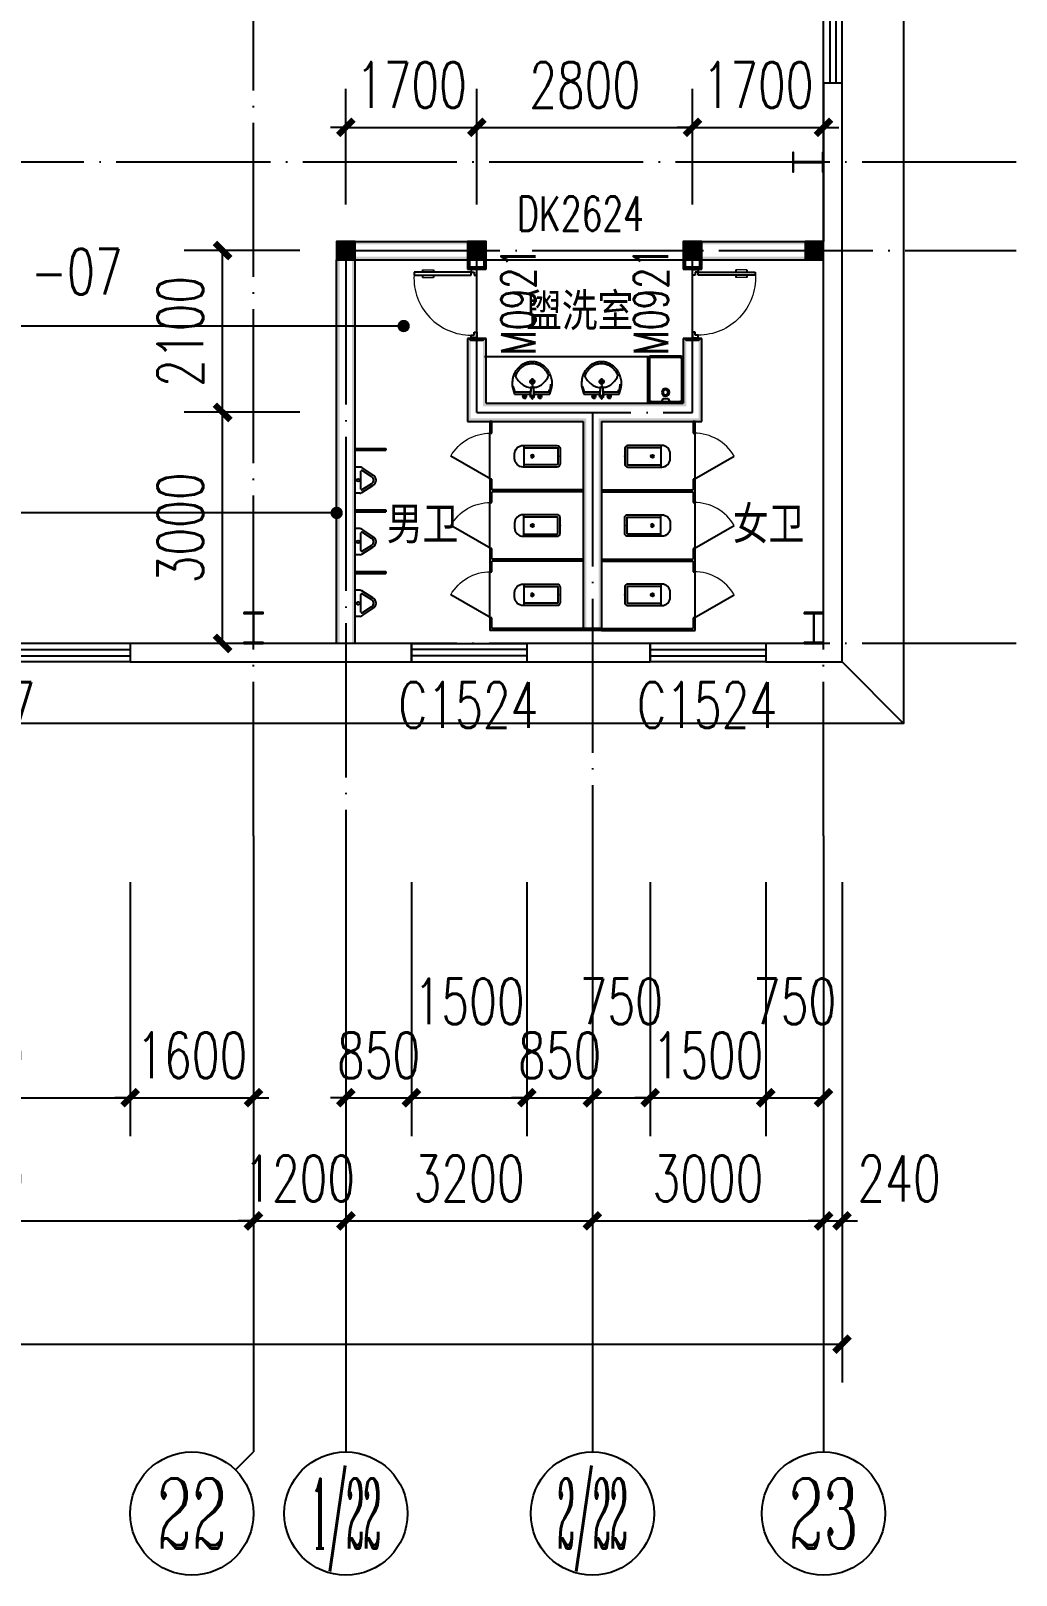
# Model space of a CAD drawing. Extents: x 13898408 to 14113608, y -853943 to -68012.
# Drawn here: x 14069119 to 14081908, y -301743 to -281690 of the extents above; entities that cross this region are included whole.
import ezdxf
from ezdxf.enums import TextEntityAlignment as Align

# ---------------------------------------------------------------- set-up
doc = ezdxf.new("R2010")
doc.units = 0
doc.header["$LTSCALE"] = 1000
doc.header["$MEASUREMENT"] = 0
doc.linetypes.add('DOTE', pattern=[2.42, 2, -0.2, 0.02, -0.2])
for name, color, linetype in [('AXIS', 3, 'Continuous'), ('AXIS_TEXT', 7, 'Continuous'), ('COLUMN', 2, 'Continuous'), ('DIM_LEAD', 3, 'Continuous'), ('DOTE', 1, 'DOTE'), ('LVTRY', 6, 'Continuous'), ('PUB_DIM', 3, 'Continuous'), ('PUB_HATCH', 8, 'Continuous'), ('PUB_TEXT', 7, 'Continuous'), ('PUB_WALL', 9, 'Continuous'), ('WALL', 9, 'Continuous'), ('WALL-PARAPET', 6, 'Continuous'), ('WINDOW', 4, 'Continuous'), ('WINDOW_TEXT', 7, 'Continuous')]:
    doc.layers.add(name, color=color, linetype=linetype)
doc.styles.add('_TCH_AXIS', font='COMPLEX', dxfattribs={"bigfont": 'GBCBIG'})
doc.styles.add('_TCH_DIM', font='SIMPLEX', dxfattribs={"bigfont": 'GBCBIG'})
doc.styles.add('_TCH_DIM_T3', font='SIMPLEX', dxfattribs={"width": 0.705882, "bigfont": 'GBCBIG'})
doc.styles.add('_TCH_WINDOW', font='SIMPLEX', dxfattribs={"height": 3.5, "bigfont": 'GBCBIG'})
doc.styles.add('COMPLEX', font='COMPLEX')
doc.styles.add('YAYA', font='', dxfattribs={"width": 0.8, "height": 1})
doc.styles.get('YAYA').set_extended_font_data('SimSun')
doc.dimstyles.new('_TCH_ARCH&&200', dxfattribs={"dimtxt": 595, "dimasz": 200, "dimexe": 500, "dimexo": 600, "dimgap": 252.5, "dimtad": 1, "dimdec": 0, "dimzin": 0, "dimdsep": 46, "dimtxsty": '_TCH_DIM_T3', "dimblk": 'ARCHTICK', "dimcen": 0.09, "dimclrt": 7, "dimazin": 2, "dimtfac": 1, "dimtdec": 0, "dimtix": 1, "dimtmove": 2, "dimatfit": 3, "dimfxl": 0, "dimtolj": 1, "dimtzin": 0, "dimarcsym": 0})

# ---------------------------------------------------------------- blocks, each defined once
blk = doc.blocks.new('A$C797E1D2B')
at = {"layer": 'COLUMN'}
h = blk.add_hatch(color=256, dxfattribs=at)
h.paths.add_polyline_path([(125, 400), (250, 400), (250, 388), (130, 388), (130, 200), (125, 200)])
h.paths.add_polyline_path([(0, 400), (125, 400), (125, 200), (120, 200), (120, 388), (0, 388)])
h.paths.add_polyline_path([(0, 12), (120, 12), (120, 200), (125, 200), (125, 0), (0, 0)])
h.paths.add_polyline_path([(125, 200), (130, 200), (130, 12), (250, 12), (250, 0), (125, 0)])
blk.add_lwpolyline([(250, 0), (250, 12), (130, 12), (130, 388), (250, 388), (250, 400), (0, 400), (0, 388), (120, 388), (120, 12), (0, 12), (0, 0)], close=True, dxfattribs=at)
blk = doc.blocks.new('_AXISO')
blk.add_circle((0, 0), 0.5)
at = {"layer": 'AXIS_TEXT', "style": 'COMPLEX', "width": 1.041667}
blk.add_attdef('A', text='', height=0.56, dxfattribs=at).set_placement((-0.25, -0.28), (0.25, -0.28), align=Align.FIT)
blk = doc.blocks.new('_ArchTick')
at = {"color": 0, "linetype": 'ByBlock', "const_width": 0.4}
blk.add_lwpolyline([(-0.5, -0.5), (0.5, 0.5)], dxfattribs=at)
blk = doc.blocks.new('*D58')
at = {"layer": 'AXIS', "color": 0, "lineweight": -2}
for p, q in [((13916368, -292743), (13916368, -299243)), ((14079648, -292743), (14079648, -299243)), ((13916368, -298743), (14079648, -298743))]:
    blk.add_line(p, q, dxfattribs=at)
at = {"layer": 'Defpoints', "color": 0}
for p in [(13916368, -292143), (14079648, -292143), (14079648, -298743)]:
    blk.add_point(p, dxfattribs=at)
at = {"layer": 'AXIS', "color": 0, "lineweight": -2, "xscale": 200, "yscale": 200, "zscale": 200, "rotation": 180}
blk.add_blockref('_ArchTick', (13916368, -298743), dxfattribs=at)
at = {"layer": 'AXIS', "color": 0, "lineweight": -2, "xscale": 200, "yscale": 200, "zscale": 200}
blk.add_blockref('_ArchTick', (14079648, -298743), dxfattribs=at)
at = {"layer": 'AXIS', "color": 7, "insert": (13998008, -298193), "char_height": 595, "attachment_point": 5, "style": '_TCH_DIM_T3'}
blk.add_mtext('\\A1;163280', dxfattribs=at)
blk = doc.blocks.new('*D82')
at = {"layer": 'AXIS', "color": 0, "lineweight": -2}
for p, q in [((14064608, -292743), (14064608, -297643)), ((14072008, -292743), (14072008, -297643)), ((14064608, -297143), (14072008, -297143))]:
    blk.add_line(p, q, dxfattribs=at)
at = {"layer": 'Defpoints', "color": 0}
for p in [(14064608, -292143), (14072008, -292143), (14072008, -297143)]:
    blk.add_point(p, dxfattribs=at)
at = {"layer": 'AXIS', "color": 0, "lineweight": -2, "xscale": 200, "yscale": 200, "zscale": 200, "rotation": 180}
blk.add_blockref('_ArchTick', (14064608, -297143), dxfattribs=at)
at = {"layer": 'AXIS', "color": 0, "lineweight": -2, "xscale": 200, "yscale": 200, "zscale": 200}
blk.add_blockref('_ArchTick', (14072008, -297143), dxfattribs=at)
at = {"layer": 'AXIS', "color": 7, "insert": (14068308, -296593), "char_height": 595, "attachment_point": 5, "style": '_TCH_DIM_T3'}
blk.add_mtext('\\A1;7400', dxfattribs=at)
blk = doc.blocks.new('*D83')
at = {"layer": 'AXIS', "color": 0, "lineweight": -2}
for p, q in [((14072008, -292743), (14072008, -297643)), ((14073208, -292743), (14073208, -297643)), ((14072008, -297143), (14071808, -297143)), ((14072008, -297143), (14073208, -297143)), ((14073208, -297143), (14073408, -297143))]:
    blk.add_line(p, q, dxfattribs=at)
at = {"layer": 'Defpoints', "color": 0}
for p in [(14072008, -292143), (14073208, -292143), (14073208, -297143)]:
    blk.add_point(p, dxfattribs=at)
at = {"layer": 'AXIS', "color": 0, "lineweight": -2, "xscale": 200, "yscale": 200, "zscale": 200}
blk.add_blockref('_ArchTick', (14072008, -297143), dxfattribs=at)
at = {"layer": 'AXIS', "color": 0, "lineweight": -2, "xscale": 200, "yscale": 200, "zscale": 200, "rotation": 180}
blk.add_blockref('_ArchTick', (14073208, -297143), dxfattribs=at)
at = {"layer": 'AXIS', "color": 7, "insert": (14072608, -296593), "char_height": 595, "attachment_point": 5, "style": '_TCH_DIM_T3'}
blk.add_mtext('\\A1;1200', dxfattribs=at)
blk = doc.blocks.new('*D84')
at = {"layer": 'AXIS', "color": 0, "lineweight": -2}
for p, q in [((14073208, -292743), (14073208, -297643)), ((14076408, -292743), (14076408, -297643)), ((14073208, -297143), (14076408, -297143))]:
    blk.add_line(p, q, dxfattribs=at)
at = {"layer": 'Defpoints', "color": 0}
for p in [(14073208, -292143), (14076408, -292143), (14076408, -297143)]:
    blk.add_point(p, dxfattribs=at)
at = {"layer": 'AXIS', "color": 0, "lineweight": -2, "xscale": 200, "yscale": 200, "zscale": 200, "rotation": 180}
blk.add_blockref('_ArchTick', (14073208, -297143), dxfattribs=at)
at = {"layer": 'AXIS', "color": 0, "lineweight": -2, "xscale": 200, "yscale": 200, "zscale": 200}
blk.add_blockref('_ArchTick', (14076408, -297143), dxfattribs=at)
at = {"layer": 'AXIS', "color": 7, "insert": (14074808, -296593), "char_height": 595, "attachment_point": 5, "style": '_TCH_DIM_T3'}
blk.add_mtext('\\A1;3200', dxfattribs=at)
blk = doc.blocks.new('*D85')
at = {"layer": 'AXIS', "color": 0, "lineweight": -2}
for p, q in [((14076408, -292743), (14076408, -297643)), ((14079408, -292743), (14079408, -297643)), ((14076408, -297143), (14079408, -297143))]:
    blk.add_line(p, q, dxfattribs=at)
at = {"layer": 'Defpoints', "color": 0}
for p in [(14076408, -292143), (14079408, -292143), (14079408, -297143)]:
    blk.add_point(p, dxfattribs=at)
at = {"layer": 'AXIS', "color": 0, "lineweight": -2, "xscale": 200, "yscale": 200, "zscale": 200, "rotation": 180}
blk.add_blockref('_ArchTick', (14076408, -297143), dxfattribs=at)
at = {"layer": 'AXIS', "color": 0, "lineweight": -2, "xscale": 200, "yscale": 200, "zscale": 200}
blk.add_blockref('_ArchTick', (14079408, -297143), dxfattribs=at)
at = {"layer": 'AXIS', "color": 7, "insert": (14077908, -296593), "char_height": 595, "attachment_point": 5, "style": '_TCH_DIM_T3'}
blk.add_mtext('\\A1;3000', dxfattribs=at)
blk = doc.blocks.new('*D86')
at = {"layer": 'AXIS', "color": 0, "lineweight": -2}
for p, q in [((14079408, -292743), (14079408, -297643)), ((14079648, -292743), (14079648, -297643)), ((14079408, -297143), (14079208, -297143)), ((14079408, -297143), (14079648, -297143)), ((14079648, -297143), (14079848, -297143))]:
    blk.add_line(p, q, dxfattribs=at)
at = {"layer": 'Defpoints', "color": 0}
for p in [(14079408, -292143), (14079648, -292143), (14079648, -297143)]:
    blk.add_point(p, dxfattribs=at)
at = {"layer": 'AXIS', "color": 0, "lineweight": -2, "xscale": 200, "yscale": 200, "zscale": 200}
blk.add_blockref('_ArchTick', (14079408, -297143), dxfattribs=at)
at = {"layer": 'AXIS', "color": 0, "lineweight": -2, "xscale": 200, "yscale": 200, "zscale": 200, "rotation": 180}
blk.add_blockref('_ArchTick', (14079648, -297143), dxfattribs=at)
at = {"layer": 'AXIS', "color": 7, "insert": (14080388, -296593), "char_height": 595, "attachment_point": 5, "style": '_TCH_DIM_T3'}
blk.add_mtext('\\A1;240', dxfattribs=at)
blk = doc.blocks.new('$TCHSYS$WIN2D')
for p, q in [((-0.5, 0.5), (0.5, 0.5)), ((-0.5, 0.5), (-0.5, -0.5)), ((0.5, 0.5), (0.5, -0.5)), ((0.5, 0.1667), (-0.5, 0.1667)), ((0.5, -0.1667), (-0.5, -0.1667)), ((-0.5, -0.5), (0.5, -0.5))]:
    blk.add_line(p, q)
blk = doc.blocks.new('$lvtry$00000037')
for p, q in [((-305, -430, 0), (-305, -30, 0)), ((-285, -420, 0), (-285, -40, 0)), ((-275, 0, 0), (275, 0, 0)), ((-265, -20, 0), (265, -20, 0)), ((285, -180, 0), (245, -198, 0)), ((245, -198, 0), (245, -263, 0)), ((285, -40, 0), (285, -420, 0)), ((305, -30, 0), (305, -430, 0)), ((245, -263, 0), (285, -280, 0)), ((275, -460, 0), (-275, -460, 0)), ((265, -440, 0), (-265, -440, 0))]:
    blk.add_line(p, q)
for radius in [50, 32.5]:
    blk.add_circle((165, -230, 0), radius)
for centre, radius, start, end in [((-275, -30, 0), 30, 90, 180), ((-265, -40, 0), 20, 90, 180), ((265, -40, 0), 20, 0, 90), ((275, -30, 0), 30, 0, 90), ((-275, -430, 0), 30, 180, 270), ((-265, -420, 0), 20, 180, 270), ((265, -420, 0), 20, 270, 0), ((275, -430, 0), 30, 270, 0)]:
    blk.add_arc(centre, radius, start, end)
blk = doc.blocks.new('$lvtry$00000007')
for p, q in [((-170, 0, 0), (170, 0, 0)), ((-170, -61, 0), (-170, 0, 0)), ((-162, -88, 0), (-69, -231, 0)), ((-124, -91, 0), (-43, -216, 0)), ((-116, -76, 0), (116, -76, 0)), ((43, -216, 0), (124, -91, 0)), ((69, -231, 0), (162, -88, 0)), ((170, -61, 0), (170, 0, 0))]:
    blk.add_line(p, q)
blk.add_circle((0, -38, 0), 17.7)
for centre, radius, start, end in [((-120, -61, 0), 50, 180, 213.0863), ((-116, -86, 0), 10, 90, 213.0863), ((116, -86, 0), 10, 326.9137, 90), ((120, -61, 0), 50, 326.9137, 0), ((0, -191, 0), 80, 210, 330), ((0, -191, 0), 50, 210, 330)]:
    blk.add_arc(centre, radius, start, end)
blk = doc.blocks.new('$TCHSYS$APDOOR2D')
blk.add_line((0.5, 0), (0, 0.866))
at = {"lineweight": 13}
blk.add_arc((0.5, 0), 1, 120, 180, dxfattribs=at)
blk = doc.blocks.new('_FZH')
blk.add_lwpolyline([(-0.5, -0.5), (0.5, -0.5), (0.5, 0.5), (-0.5, 0.5)], close=True)
at = {"layer": 'PUB_HATCH'}
blk.add_solid([(-0.5, -0.5), (0.5, -0.5), (-0.5, 0.5), (0.5, 0.5)], dxfattribs=at)
blk = doc.blocks.new('$lvtry$00000192')
for p, q in [((-249, -114, 0), (-277, -200, 0)), ((-257, -192, 0), (-247, -166, 0)), ((-30, -114, 0), (-249, -114, 0)), ((-237, -138, 0), (-247, -166, 0)), ((-235, -138, 0), (-27, -138, 0)), ((-144, -84, 0), (-75, -83, 0)), ((-109, -118, 0), (-110, -49, 0)), ((-24, -72, 0), (-30, -109, 0)), ((-30, -109, 0), (-17, -212, 0)), ((-24, -72, 0), (0, -73, 0)), ((-24, -72, 0), (-17, -212, 0)), ((-23, -91, 0), (0, -91, 0)), ((24, -73, 0), (0, -73, 0)), ((23, -92, 0), (0, -91, 0)), ((24, -73, 0), (14, -212, 0)), ((30, -110, 0), (14, -212, 0)), ((24, -73, 0), (30, -110, 0)), ((26, -138, 0), (243, -138, 0)), ((256, -114, 0), (29, -114, 0)), ((75, -83, 0), (144, -82, 0)), ((110, -117, 0), (109, -48, 0)), ((243, -138, 0), (263, -192, 0)), ((243, -138, 0), (272, -216, 0)), ((283, -200, 0), (256, -114, 0)), ((-43, -272, 0), (43, -271, 0)), ((-18, -202, 0), (-1, -202, 0)), ((-17, -212, 0), (-1, -212, 0)), ((15, -203, 0), (-1, -202, 0)), ((14, -212, 0), (-1, -212, 0)), ((1, -314, 0), (0, -229, 0))]:
    blk.add_line(p, q)
at = {"elevation": 0}
blk.add_lwpolyline([(-257, -192), (-264, -237), (-264, -241)], dxfattribs=at)
for points in [[(-277, -200, 0.044851), (-282, -257, 0.06689), (-277, -296, 0.023023), (-257, -356, 0.044853), (-243, -386, 0.043799), (-215, -425, 0.044001), (-180, -459, 0.042834), (-139, -487, 0.043018), (-95, -507, 0.042273), (-47, -520, 0.042347), (2, -524, 0.04234), (52, -520, 0.042268), (100, -508, 0.043003), (144, -488, 0.042821), (185, -460, 0.043985), (220, -426, 0.043782), (249, -387, 0.044843), (273, -338, 0.059205), (283, -297, 0.030672), (287, -241, 0.04375), (283, -201, 0.001982), (283, -201, 0.000717), (283, -200)], [(-21, -200, 0.021783), (-40, -200, 0.043137), (-49, -201, 0.041783), (-92, -214, 0.044848), (-129, -233, 0.04131), (-155, -252, 0.026055), (-194, -290, 0.052783), (-228, -336, 0.159914), (-231, -349, 0.063485), (-229, -357, 0.0374), (-221, -373, 0.051256), (-198, -406, 0.043963), (-164, -440, 0.042872), (-127, -465, 0.042994), (-86, -483, 0.042296), (-43, -495, 0.042347), (2, -499, 0.042341), (47, -495, 0.042292), (91, -484, 0.04298), (132, -466, 0.042859), (169, -440, 0.043948), (202, -409, 0.046877), (227, -374, 0.041749), (235, -357, 0.059652), (238, -346, 0.177603), (234, -327, 0.063235), (189, -275, 0.024325), (146, -239, 0.043369), (120, -223, 0.042415), (76, -205, 0.050318), (38, -197, 0.034463), (33, -197, 0.015757), (19, -198, 0.015757)]]:
    blk.add_lwpolyline(points, format="xyb")
for centre, radius in [((-109, -83, 0), 23.8), ((-109, -83, 0), 14.2), ((110, -83, 0), 23.8), ((110, -83, 0), 14.2), ((0, -271, 0), 28.5), ((0, -271, 0), 19)]:
    blk.add_circle(centre, radius)
for centre, start, end in [((-1, -61, 0), 79.8328, 278.7823), ((1, -61, 0), 259.8328, 98.7823)]:
    blk.add_arc(centre, 6.83, start, end)
blk.add_point((0, -91, 0))
blk = doc.blocks.new('$lvtry$00000200')
at = {"color": 0}
for p, q in [((-110, -40, 0), (-110, -470, 0)), ((100, -30, 0), (-100, -30, 0)), ((110, -470, 0), (110, -40, 0))]:
    blk.add_line(p, q, dxfattribs=at)
at = {"color": 0, "elevation": 0}
blk.add_lwpolyline([(100, 0), (-100, 0, 0.414214), (-140, -40), (-140, -480, 0.414214), (-30, -590), (30, -590, 0.414214), (140, -480), (140, -40, 0.414214)], format="xyb", close=True, dxfattribs=at)
blk.add_lwpolyline([(140, -470), (-140, -470)], dxfattribs=at)
at = {"color": 0}
blk.add_circle((0, -359, 0), 20, dxfattribs=at)
for centre, start, end in [((-100, -40, 0), 90, 180), ((100, -40, 0), 0, 90)]:
    blk.add_arc(centre, 10, start, end, dxfattribs=at)
for p in [(0, 0), (0, -359, 0)]:
    blk.add_point(p, dxfattribs=at)
blk = doc.blocks.new('$DorLib2D$00000009')
for p, q in [((0.413, 0.905), (0.413, 0.081)), ((0.454, 0.905), (0.413, 0.905)), ((0.454, 0.081), (0.454, 0.905)), ((0.413, 0.782), (0.378, 0.782)), ((0.489, 0.782), (0.454, 0.782)), ((0.413, 0.624), (0.378, 0.624)), ((0.489, 0.624), (0.454, 0.624)), ((-0.494, 0.081), (-0.453, 0.081)), ((-0.494, -0.002), (-0.494, 0.081)), ((-0.453, 0.081), (-0.453, 0.039)), ((-0.453, 0.039), (-0.412, 0.039)), ((-0.412, 0.039), (-0.412, -0.002)), ((0.413, 0.081), (0.454, 0.081)), ((0.454, 0.039), (0.413, 0.039)), ((0.413, 0.039), (0.413, -0.002)), ((0.495, 0.081), (0.454, 0.081)), ((0.454, 0.081), (0.454, 0.039)), ((0.495, -0.002), (0.495, 0.081)), ((-0.494, -0.002), (-0.494, -0.002)), ((-0.412, -0.002), (-0.494, -0.002)), ((0.413, -0.002), (0.495, -0.002)), ((0.495, -0.002), (0.495, -0.002))]:
    blk.add_line(p, q)
at = {"lineweight": 13}
for p, q in [((0.378, 0.782), (0.378, 0.624)), ((0.489, 0.782), (0.489, 0.624))]:
    blk.add_line(p, q, dxfattribs=at)
blk.add_arc((0.372, 0.082), 0.825, 87.134, 180.0717, dxfattribs=at)
blk = doc.blocks.new('*D412')
at = {"layer": 'Defpoints', "color": 0}
for p in [(14066208, -292143), (14070408, -292143), (14070408, -295543)]:
    blk.add_point(p, dxfattribs=at)
at = {"layer": 'PUB_DIM', "color": 0, "lineweight": -2}
for p, q in [((14066208, -292743), (14066208, -296043)), ((14070408, -292743), (14070408, -296043)), ((14066208, -295543), (14070408, -295543))]:
    blk.add_line(p, q, dxfattribs=at)
at = {"layer": 'PUB_DIM', "color": 0, "lineweight": -2, "xscale": 200, "yscale": 200, "zscale": 200, "rotation": 180}
blk.add_blockref('_ArchTick', (14066208, -295543), dxfattribs=at)
at = {"layer": 'PUB_DIM', "color": 0, "lineweight": -2, "xscale": 200, "yscale": 200, "zscale": 200}
blk.add_blockref('_ArchTick', (14070408, -295543), dxfattribs=at)
at = {"layer": 'PUB_DIM', "color": 7, "insert": (14068308, -294993), "char_height": 595, "attachment_point": 5, "style": '_TCH_DIM_T3'}
blk.add_mtext('\\A1;4200', dxfattribs=at)
blk = doc.blocks.new('*D413')
at = {"layer": 'Defpoints', "color": 0}
for p in [(14070408, -292143), (14072008, -292143), (14072008, -295543)]:
    blk.add_point(p, dxfattribs=at)
at = {"layer": 'PUB_DIM', "color": 0, "lineweight": -2}
for p, q in [((14070408, -292743), (14070408, -296043)), ((14072008, -292743), (14072008, -296043)), ((14070408, -295543), (14070208, -295543)), ((14070408, -295543), (14072008, -295543)), ((14072008, -295543), (14072208, -295543))]:
    blk.add_line(p, q, dxfattribs=at)
at = {"layer": 'PUB_DIM', "color": 0, "lineweight": -2, "xscale": 200, "yscale": 200, "zscale": 200}
blk.add_blockref('_ArchTick', (14070408, -295543), dxfattribs=at)
at = {"layer": 'PUB_DIM', "color": 0, "lineweight": -2, "xscale": 200, "yscale": 200, "zscale": 200, "rotation": 180}
blk.add_blockref('_ArchTick', (14072008, -295543), dxfattribs=at)
at = {"layer": 'PUB_DIM', "color": 7, "insert": (14071208, -294993), "char_height": 595, "attachment_point": 5, "style": '_TCH_DIM_T3'}
blk.add_mtext('\\A1;1600', dxfattribs=at)
blk = doc.blocks.new('*D414')
at = {"layer": 'Defpoints', "color": 0}
for p in [(14073208, -292143), (14074058, -292143), (14074058, -295543)]:
    blk.add_point(p, dxfattribs=at)
at = {"layer": 'PUB_DIM', "color": 0, "lineweight": -2}
for p, q in [((14073208, -292743), (14073208, -296043)), ((14074058, -292743), (14074058, -296043)), ((14073208, -295543), (14073008, -295543)), ((14073208, -295543), (14074058, -295543)), ((14074058, -295543), (14074258, -295543))]:
    blk.add_line(p, q, dxfattribs=at)
at = {"layer": 'PUB_DIM', "color": 0, "lineweight": -2, "xscale": 200, "yscale": 200, "zscale": 200}
blk.add_blockref('_ArchTick', (14073208, -295543), dxfattribs=at)
at = {"layer": 'PUB_DIM', "color": 0, "lineweight": -2, "xscale": 200, "yscale": 200, "zscale": 200, "rotation": 180}
blk.add_blockref('_ArchTick', (14074058, -295543), dxfattribs=at)
at = {"layer": 'PUB_DIM', "color": 7, "insert": (14073633, -294993), "char_height": 595, "attachment_point": 5, "style": '_TCH_DIM_T3'}
blk.add_mtext('\\A1;850', dxfattribs=at)
blk = doc.blocks.new('*D415')
at = {"layer": 'Defpoints', "color": 0}
for p in [(14074058, -292143), (14075558, -292143), (14075558, -295543)]:
    blk.add_point(p, dxfattribs=at)
at = {"layer": 'PUB_DIM', "color": 0, "lineweight": -2}
for p, q in [((14074058, -292743), (14074058, -296043)), ((14075558, -292743), (14075558, -296043)), ((14074058, -295543), (14075558, -295543))]:
    blk.add_line(p, q, dxfattribs=at)
at = {"layer": 'PUB_DIM', "color": 0, "lineweight": -2, "xscale": 200, "yscale": 200, "zscale": 200, "rotation": 180}
blk.add_blockref('_ArchTick', (14074058, -295543), dxfattribs=at)
at = {"layer": 'PUB_DIM', "color": 0, "lineweight": -2, "xscale": 200, "yscale": 200, "zscale": 200}
blk.add_blockref('_ArchTick', (14075558, -295543), dxfattribs=at)
at = {"layer": 'PUB_DIM', "color": 7, "insert": (14074808, -294293), "char_height": 595, "attachment_point": 5, "style": '_TCH_DIM_T3'}
blk.add_mtext('\\A1;1500', dxfattribs=at)
blk = doc.blocks.new('*D416')
at = {"layer": 'Defpoints', "color": 0}
for p in [(14075558, -292143), (14076408, -292143), (14076408, -295543)]:
    blk.add_point(p, dxfattribs=at)
at = {"layer": 'PUB_DIM', "color": 0, "lineweight": -2}
for p, q in [((14075558, -292743), (14075558, -296043)), ((14076408, -292743), (14076408, -296043)), ((14075558, -295543), (14075358, -295543)), ((14075558, -295543), (14076408, -295543)), ((14076408, -295543), (14076608, -295543))]:
    blk.add_line(p, q, dxfattribs=at)
at = {"layer": 'PUB_DIM', "color": 0, "lineweight": -2, "xscale": 200, "yscale": 200, "zscale": 200}
blk.add_blockref('_ArchTick', (14075558, -295543), dxfattribs=at)
at = {"layer": 'PUB_DIM', "color": 0, "lineweight": -2, "xscale": 200, "yscale": 200, "zscale": 200, "rotation": 180}
blk.add_blockref('_ArchTick', (14076408, -295543), dxfattribs=at)
at = {"layer": 'PUB_DIM', "color": 7, "insert": (14075983, -294993), "char_height": 595, "attachment_point": 5, "style": '_TCH_DIM_T3'}
blk.add_mtext('\\A1;850', dxfattribs=at)
blk = doc.blocks.new('*D417')
at = {"layer": 'Defpoints', "color": 0}
for p in [(14076408, -292143), (14077158, -292143), (14077158, -295543)]:
    blk.add_point(p, dxfattribs=at)
at = {"layer": 'PUB_DIM', "color": 0, "lineweight": -2}
for p, q in [((14076408, -292743), (14076408, -296043)), ((14077158, -292743), (14077158, -296043)), ((14076408, -295543), (14077158, -295543))]:
    blk.add_line(p, q, dxfattribs=at)
at = {"layer": 'PUB_DIM', "color": 0, "lineweight": -2, "xscale": 200, "yscale": 200, "zscale": 200, "rotation": 180}
blk.add_blockref('_ArchTick', (14076408, -295543), dxfattribs=at)
at = {"layer": 'PUB_DIM', "color": 0, "lineweight": -2, "xscale": 200, "yscale": 200, "zscale": 200}
blk.add_blockref('_ArchTick', (14077158, -295543), dxfattribs=at)
at = {"layer": 'PUB_DIM', "color": 7, "insert": (14076783, -294293), "char_height": 595, "attachment_point": 5, "style": '_TCH_DIM_T3'}
blk.add_mtext('\\A1;750', dxfattribs=at)
blk = doc.blocks.new('*D418')
at = {"layer": 'Defpoints', "color": 0}
for p in [(14077158, -292143), (14078658, -292143), (14078658, -295543)]:
    blk.add_point(p, dxfattribs=at)
at = {"layer": 'PUB_DIM', "color": 0, "lineweight": -2}
for p, q in [((14077158, -292743), (14077158, -296043)), ((14078658, -292743), (14078658, -296043)), ((14077158, -295543), (14076958, -295543)), ((14077158, -295543), (14078658, -295543)), ((14078658, -295543), (14078858, -295543))]:
    blk.add_line(p, q, dxfattribs=at)
at = {"layer": 'PUB_DIM', "color": 0, "lineweight": -2, "xscale": 200, "yscale": 200, "zscale": 200}
blk.add_blockref('_ArchTick', (14077158, -295543), dxfattribs=at)
at = {"layer": 'PUB_DIM', "color": 0, "lineweight": -2, "xscale": 200, "yscale": 200, "zscale": 200, "rotation": 180}
blk.add_blockref('_ArchTick', (14078658, -295543), dxfattribs=at)
at = {"layer": 'PUB_DIM', "color": 7, "insert": (14077908, -294993), "char_height": 595, "attachment_point": 5, "style": '_TCH_DIM_T3'}
blk.add_mtext('\\A1;1500', dxfattribs=at)
blk = doc.blocks.new('*D419')
at = {"layer": 'Defpoints', "color": 0}
for p in [(14078658, -292143), (14079408, -292143), (14079408, -295543)]:
    blk.add_point(p, dxfattribs=at)
at = {"layer": 'PUB_DIM', "color": 0, "lineweight": -2}
for p, q in [((14078658, -292743), (14078658, -296043)), ((14079408, -292743), (14079408, -296043)), ((14078658, -295543), (14079408, -295543))]:
    blk.add_line(p, q, dxfattribs=at)
at = {"layer": 'PUB_DIM', "color": 0, "lineweight": -2, "xscale": 200, "yscale": 200, "zscale": 200, "rotation": 180}
blk.add_blockref('_ArchTick', (14078658, -295543), dxfattribs=at)
at = {"layer": 'PUB_DIM', "color": 0, "lineweight": -2, "xscale": 200, "yscale": 200, "zscale": 200}
blk.add_blockref('_ArchTick', (14079408, -295543), dxfattribs=at)
at = {"layer": 'PUB_DIM', "color": 7, "insert": (14079033, -294293), "char_height": 595, "attachment_point": 5, "style": '_TCH_DIM_T3'}
blk.add_mtext('\\A1;750', dxfattribs=at)
blk = doc.blocks.new('*D956')
at = {"layer": 'Defpoints', "color": 0}
for p in [(14079408, -282943), (14077708, -284543), (14079408, -284543)]:
    blk.add_point(p, dxfattribs=at)
at = {"layer": 'PUB_DIM', "color": 0, "lineweight": -2}
for p, q in [((14077708, -283943), (14077708, -282443)), ((14079408, -283943), (14079408, -282443)), ((14077708, -282943), (14077508, -282943)), ((14077708, -282943), (14079408, -282943)), ((14079408, -282943), (14079608, -282943))]:
    blk.add_line(p, q, dxfattribs=at)
at = {"layer": 'PUB_DIM', "color": 0, "lineweight": -2, "xscale": 200, "yscale": 200, "zscale": 200}
blk.add_blockref('_ArchTick', (14077708, -282943), dxfattribs=at)
at = {"layer": 'PUB_DIM', "color": 0, "lineweight": -2, "xscale": 200, "yscale": 200, "zscale": 200, "rotation": 180}
blk.add_blockref('_ArchTick', (14079408, -282943), dxfattribs=at)
at = {"layer": 'PUB_DIM', "color": 7, "insert": (14078558, -282393), "char_height": 595, "attachment_point": 5, "style": '_TCH_DIM_T3'}
blk.add_mtext('\\A1;1700', dxfattribs=at)
blk = doc.blocks.new('*D957')
at = {"layer": 'Defpoints', "color": 0}
for p in [(14077708, -282943), (14074908, -284543), (14077708, -284543)]:
    blk.add_point(p, dxfattribs=at)
at = {"layer": 'PUB_DIM', "color": 0, "lineweight": -2}
for p, q in [((14074908, -283943), (14074908, -282443)), ((14077708, -283943), (14077708, -282443)), ((14074908, -282943), (14077708, -282943))]:
    blk.add_line(p, q, dxfattribs=at)
at = {"layer": 'PUB_DIM', "color": 0, "lineweight": -2, "xscale": 200, "yscale": 200, "zscale": 200, "rotation": 180}
blk.add_blockref('_ArchTick', (14074908, -282943), dxfattribs=at)
at = {"layer": 'PUB_DIM', "color": 0, "lineweight": -2, "xscale": 200, "yscale": 200, "zscale": 200}
blk.add_blockref('_ArchTick', (14077708, -282943), dxfattribs=at)
at = {"layer": 'PUB_DIM', "color": 7, "insert": (14076308, -282393), "char_height": 595, "attachment_point": 5, "style": '_TCH_DIM_T3'}
blk.add_mtext('\\A1;2800', dxfattribs=at)
blk = doc.blocks.new('*D958')
at = {"layer": 'Defpoints', "color": 0}
for p in [(14074908, -282943), (14073208, -284543), (14074908, -284543)]:
    blk.add_point(p, dxfattribs=at)
at = {"layer": 'PUB_DIM', "color": 0, "lineweight": -2}
for p, q in [((14073208, -283943), (14073208, -282443)), ((14074908, -283943), (14074908, -282443)), ((14073208, -282943), (14073008, -282943)), ((14073208, -282943), (14074908, -282943)), ((14074908, -282943), (14075108, -282943))]:
    blk.add_line(p, q, dxfattribs=at)
at = {"layer": 'PUB_DIM', "color": 0, "lineweight": -2, "xscale": 200, "yscale": 200, "zscale": 200}
blk.add_blockref('_ArchTick', (14073208, -282943), dxfattribs=at)
at = {"layer": 'PUB_DIM', "color": 0, "lineweight": -2, "xscale": 200, "yscale": 200, "zscale": 200, "rotation": 180}
blk.add_blockref('_ArchTick', (14074908, -282943), dxfattribs=at)
at = {"layer": 'PUB_DIM', "color": 7, "insert": (14074058, -282393), "char_height": 595, "attachment_point": 5, "style": '_TCH_DIM_T3'}
blk.add_mtext('\\A1;1700', dxfattribs=at)
blk = doc.blocks.new('*D959')
at = {"layer": 'Defpoints', "color": 0}
for p in [(14071608, -286643), (14073208, -286643), (14073208, -289643)]:
    blk.add_point(p, dxfattribs=at)
at = {"layer": 'PUB_DIM', "color": 0, "lineweight": -2}
for p, q in [((14072608, -286643), (14071108, -286643)), ((14071608, -289643), (14071608, -286643)), ((14072608, -289643), (14071108, -289643))]:
    blk.add_line(p, q, dxfattribs=at)
at = {"layer": 'PUB_DIM', "color": 0, "lineweight": -2, "xscale": 200, "yscale": 200, "zscale": 200}
for p, rotation in [((14071608, -286643), 90), ((14071608, -289643), 270)]:
    blk.add_blockref('_ArchTick', p, dxfattribs=dict(at, rotation=rotation))
at = {"layer": 'PUB_DIM', "color": 7, "insert": (14071058, -288143), "char_height": 595, "attachment_point": 5, "rotation": 90, "style": '_TCH_DIM_T3'}
blk.add_mtext('\\A1;3000', dxfattribs=at)
blk = doc.blocks.new('*D960')
at = {"layer": 'Defpoints', "color": 0}
for p in [(14071608, -284543), (14073208, -284543), (14073208, -286643)]:
    blk.add_point(p, dxfattribs=at)
at = {"layer": 'PUB_DIM', "color": 0, "lineweight": -2}
for p, q in [((14072608, -284543), (14071108, -284543)), ((14071608, -286643), (14071608, -284543)), ((14072608, -286643), (14071108, -286643))]:
    blk.add_line(p, q, dxfattribs=at)
at = {"layer": 'PUB_DIM', "color": 0, "lineweight": -2, "xscale": 200, "yscale": 200, "zscale": 200}
for p, rotation in [((14071608, -284543), 90), ((14071608, -286643), 270)]:
    blk.add_blockref('_ArchTick', p, dxfattribs=dict(at, rotation=rotation))
at = {"layer": 'PUB_DIM', "color": 7, "insert": (14071058, -285593), "char_height": 595, "attachment_point": 5, "rotation": 90, "style": '_TCH_DIM_T3'}
blk.add_mtext('\\A1;2100', dxfattribs=at)

msp = doc.modelspace()

# ---------------------------------------------------------------- hatches: boundary and pattern name
at = {"layer": 'PUB_WALL'}
for points in [[(14073328, -284423.1), (14073088, -284423.1), (14073148, -284483.1), (14073268, -284483.1)], [(14073088, -284423.1), (14073088, -284663.1), (14073148, -284603.1), (14073148, -284483.1)], [(14073328, -284663.1), (14073328, -284423.1), (14073268, -284483.1), (14073268, -284603.1)], [(14074788, -284463.1), (14074788, -284423.1), (14073328, -284423.1), (14073328, -284463.1)], [(14075028, -284423.1), (14074788, -284423.1), (14074848, -284483.1), (14074968, -284483.1)], [(14074788, -284423.1), (14074788, -284663.1), (14074848, -284603.1), (14074848, -284483.1)], [(14075028, -284663.1), (14075028, -284423.1), (14074968, -284483.1), (14074968, -284603.1)], [(14077828, -284423.1), (14077588, -284423.1), (14077648, -284483.1), (14077768, -284483.1)], [(14077588, -284423.1), (14077588, -284663.1), (14077648, -284603.1), (14077648, -284483.1)], [(14077828, -284663.1), (14077828, -284423.1), (14077768, -284483.1), (14077768, -284603.1)], [(14079168, -284463.1), (14079168, -284423.1), (14077828, -284423.1), (14077828, -284463.1)], [(14079408, -284423.1), (14079168, -284423.1), (14079228, -284483.1), (14079348, -284483.1)], [(14079168, -284423.1), (14079168, -284663.1), (14079228, -284603.1), (14079228, -284483.1)], [(14079408, -284663.1), (14079408, -284423.1), (14079348, -284483.1), (14079348, -284603.1)], [(14073088, -284663.1), (14073328, -284663.1), (14073268, -284603.1), (14073148, -284603.1)], [(14073128, -284663.1), (14073088, -284663.1), (14073088, -289643.1), (14073128, -289643.1)], [(14073328, -284663.1), (14073288, -284663.1), (14073288, -289643.1), (14073328, -289643.1)], [(14074788, -284663.1), (14074788, -284623.1), (14073328, -284623.1), (14073328, -284663.1)], [(14074788, -284663.1), (14075028, -284663.1), (14074968, -284603.1), (14074848, -284603.1)], [(14074828, -284663.1), (14074788, -284663.1), (14074788, -284783.1), (14074828, -284743.1)], [(14074788, -284783.1), (14075028, -284783.1), (14074988, -284743.1), (14074828, -284743.1)], [(14075028, -284663.1), (14074988, -284663.1), (14074988, -284743.1), (14075028, -284783.1)], [(14077588, -284663.1), (14077828, -284663.1), (14077768, -284603.1), (14077648, -284603.1)], [(14077628, -284663.1), (14077588, -284663.1), (14077588, -284783.1), (14077628, -284743.1)], [(14077588, -284783.1), (14077828, -284783.1), (14077788, -284743.1), (14077628, -284743.1)], [(14077828, -284663.1), (14077788, -284663.1), (14077788, -284743.1), (14077828, -284783.1)], [(14079168, -284663.1), (14079168, -284623.1), (14077828, -284623.1), (14077828, -284663.1)], [(14079168, -284663.1), (14079408, -284663.1), (14079348, -284603.1), (14079228, -284603.1)], [(14075028, -285683.1), (14074788, -285683.1), (14074828, -285723.1), (14074988, -285723.1)], [(14074788, -285683.1), (14074788, -286763.1), (14074828, -286723.1), (14074828, -285723.1)], [(14075028, -286523.1), (14075028, -285683.1), (14074988, -285723.1), (14074988, -286563.1)], [(14077828, -285683.1), (14077588, -285683.1), (14077628, -285723.1), (14077788, -285723.1)], [(14077588, -285683.1), (14077588, -286523.1), (14077628, -286563.1), (14077628, -285723.1)], [(14077828, -286763.1), (14077828, -285683.1), (14077788, -285723.1), (14077788, -286723.1)], [(14075028, -286523.1), (14076288, -286523.1), (14076288, -286563.1), (14074988, -286563.1)], [(14076288, -286523.1), (14077588, -286523.1), (14077628, -286563.1), (14076288, -286563.1)], [(14074788, -286763.1), (14076288, -286763.1), (14076328, -286723.1), (14074828, -286723.1)], [(14076288, -286763.1), (14076288, -287663.1), (14076328, -287663.1), (14076328, -286723.1)], [(14076528, -286763.1), (14076528, -287663.1), (14076488, -287663.1), (14076488, -286723.1)], [(14076528, -286763.1), (14077828, -286763.1), (14077788, -286723.1), (14076488, -286723.1)], [(14076288, -287663.1), (14076288, -288563), (14076328, -288563), (14076328, -287663.1)], [(14076528, -287663.1), (14076528, -288563), (14076488, -288563), (14076488, -287663.1)], [(14076288, -288563), (14076288, -289475.5), (14076328, -289475.5), (14076328, -288563)], [(14076528, -288563), (14076528, -289475.5), (14076488, -289475.5), (14076488, -288563)], [(14076528, -289475.5), (14076288, -289475.5), (14076288, -289435.5), (14076528, -289435.5)]]:
    msp.add_hatch(color=256, dxfattribs=at).paths.add_polyline_path(points)

# ---------------------------------------------------------------- linework, layer by layer
at = {"ltscale": 0.5}
msp.add_line((14079648, -289883.1), (14080448, -290683.1), dxfattribs=at)
msp.add_lwpolyline([(14080448, -277143.1), (14080448, -290683.1), (14057208, -290683.1)], dxfattribs=at)
at = {"layer": 'AXIS'}
for p, q in [((14072008, -292143.1), (14072008, -300143.1)), ((14073208, -292143.1), (14073208, -300143.1)), ((14076408, -292143.1), (14076408, -300143.1)), ((14079408, -292143.1), (14079408, -300143.1)), ((14071773.7, -300377.4), (14072008, -300143.1))]:
    msp.add_line(p, q, dxfattribs=at)
at = {"layer": 'DIM_LEAD'}
for p, q in [((14073188, -285522.3), (14063426.2, -285522.3)), ((14073958, -285522.3), (14073188, -285522.3)), ((14069188, -287949.2), (14063426.2, -287949.2)), ((14073088, -287949.2), (14069188, -287949.2))]:
    msp.add_line(p, q, dxfattribs=at)
at = {"layer": 'DIM_LEAD', "const_width": 80}
for points in [[(14073998, -285522.3, 1), (14073918, -285522.3, 1)], [(14073128, -287949.2, 1), (14073048, -287949.2, 1)]]:
    msp.add_lwpolyline(points, format="xyb", close=True, dxfattribs=at)
at = {"layer": 'DOTE'}
for p, q in [((14072008, -292143.1), (14072008, -237143.1)), ((14079408, -292143.1), (14079408, -237143.1)), ((14081908, -283393.1), (13914108, -283393.1)), ((14073208, -284543.1), (14081908, -284543.1)), ((14073208, -284543.1), (14073208, -292143.1)), ((14074908, -286643.1), (14074908, -284543.1)), ((14077708, -286643.1), (14077708, -284543.1)), ((14074908, -286643.1), (14077708, -286643.1)), ((14076408, -286643.1), (14076408, -292143.1)), ((14081908, -289643.1), (13914108, -289643.1))]:
    msp.add_line(p, q, dxfattribs=at)
at = {"layer": 'LVTRY'}
for p, q in [((14077128, -285923.1), (14075008, -285923.1)), ((14077128, -286523.1), (14077128, -285923.1)), ((14075075.5, -286763.1), (14075075.5, -286913.1)), ((14075100.5, -286763.1), (14075075.5, -286763.1)), ((14075100.5, -286913.1), (14075100.5, -286763.1)), ((14077715.5, -286763.1), (14077715.5, -286913.1)), ((14077740.5, -286763.1), (14077715.5, -286763.1)), ((14077740.5, -286913.1), (14077740.5, -286763.1)), ((14075075.5, -286913.1), (14075100.5, -286913.1)), ((14075075.5, -287513.1, 400), (14075075.5, -286913.1, 400)), ((14077715.5, -286913.1), (14077740.5, -286913.1)), ((14077740.5, -287513.1, 400), (14077740.5, -286913.1, 400)), ((14073328, -287110.6), (14073728, -287110.6)), ((14073328, -287110.6), (14073328, -287135.6)), ((14073328, -287135.6), (14073728, -287135.6)), ((14073728, -287110.6), (14073728, -287135.6)), ((14075100.5, -287513.1), (14075075.5, -287513.1)), ((14075075.5, -287513.1), (14075075.5, -287663.1)), ((14075100.5, -287650.6), (14075100.5, -287513.1)), ((14077740.5, -287513.1), (14077715.5, -287513.1)), ((14077715.5, -287513.1), (14077715.5, -287650.6)), ((14077740.5, -287663.1), (14077740.5, -287513.1)), ((14075075.5, -287663.1), (14075075.5, -287813.1)), ((14076288, -287650.6), (14075100.5, -287650.6)), ((14076288, -287675.6), (14075100.5, -287675.6)), ((14075100.5, -287813.1), (14075100.5, -287675.6)), ((14076528, -287650.6), (14077715.5, -287650.6)), ((14076528, -287650.6), (14076528, -287675.6)), ((14076528, -287675.6), (14077715.5, -287675.6)), ((14077715.5, -287675.6), (14077715.5, -287813.1)), ((14077740.5, -287813.1), (14077740.5, -287663.1)), ((14073328, -287910.6), (14073728, -287910.6)), ((14073328, -287910.6), (14073328, -287935.6)), ((14073328, -287935.6), (14073728, -287935.6)), ((14073728, -287910.6), (14073728, -287935.6)), ((14075075.5, -287813.1), (14075100.5, -287813.1)), ((14075075.5, -288413.1, 400), (14075075.5, -287813.1, 400)), ((14077715.5, -287813.1), (14077740.5, -287813.1)), ((14077740.5, -288413.1, 400), (14077740.5, -287813.1, 400)), ((14075100.5, -288413.1), (14075075.5, -288413.1)), ((14075075.5, -288413.1), (14075075.5, -288563)), ((14075075.5, -288563), (14075075.5, -288713)), ((14075100.5, -288550.5), (14075100.5, -288413.1)), ((14076288, -288550.5), (14075100.5, -288550.5)), ((14076528, -288550.5), (14077715.5, -288550.5)), ((14076528, -288550.5), (14076528, -288575.5)), ((14077740.5, -288413.1), (14077715.5, -288413.1)), ((14077715.5, -288413.1), (14077715.5, -288550.5)), ((14077740.5, -288563), (14077740.5, -288413.1)), ((14077740.5, -288713), (14077740.5, -288563)), ((14073328, -288710.6), (14073728, -288710.6)), ((14073328, -288710.6), (14073328, -288735.6)), ((14073328, -288735.6), (14073728, -288735.6)), ((14073728, -288710.6), (14073728, -288735.6)), ((14075075.5, -288713), (14075100.5, -288713)), ((14075075.5, -289313, 400), (14075075.5, -288713, 400)), ((14076288, -288575.5), (14075100.5, -288575.5)), ((14075100.5, -288713), (14075100.5, -288575.5)), ((14076528, -288575.5), (14077715.5, -288575.5)), ((14077715.5, -288575.5), (14077715.5, -288713)), ((14077715.5, -288713), (14077740.5, -288713)), ((14077740.5, -289313, 400), (14077740.5, -288713, 400)), ((14075100.5, -289313), (14075075.5, -289313)), ((14075075.5, -289313), (14075075.5, -289475.5)), ((14075100.5, -289450.5), (14075100.5, -289313)), ((14077740.5, -289313), (14077715.5, -289313)), ((14077715.5, -289313), (14077715.5, -289450.5)), ((14077740.5, -289475.5), (14077740.5, -289313)), ((14076288, -289475.5), (14075075.5, -289475.5)), ((14076288, -289450.5), (14075100.5, -289450.5)), ((14076528, -289450.5), (14077715.5, -289450.5)), ((14076528, -289450.5), (14076528, -289475.5)), ((14076528, -289475.5), (14077740.5, -289475.5))]:
    msp.add_line(p, q, dxfattribs=at)
at = {"layer": 'WALL'}
for p, q in [((14073328, -284423.1), (14074788, -284423.1)), ((14077828, -284423.1), (14079168, -284423.1)), ((14073088, -289643.1), (14073088, -284663.1)), ((14073328, -289643.1), (14073328, -284663.1)), ((14073328, -284663.1), (14074788, -284663.1)), ((14074788, -284663.1), (14074788, -284783.1)), ((14075028, -284783.1), (14075028, -284663.1)), ((14077588, -284663.1), (14077588, -284783.1)), ((14077828, -284663.1), (14079168, -284663.1)), ((14077828, -284783.1), (14077828, -284663.1)), ((14074788, -284783.1), (14075028, -284783.1)), ((14077588, -284783.1), (14077828, -284783.1)), ((14075028, -285683.1), (14074788, -285683.1)), ((14074788, -285683.1), (14074788, -286763.1)), ((14075028, -286523.1), (14075028, -285683.1)), ((14077828, -285683.1), (14077588, -285683.1)), ((14077588, -285683.1), (14077588, -286523.1)), ((14077828, -286763.1), (14077828, -285683.1)), ((14075028, -286523.1), (14076288, -286523.1)), ((14076288, -286523.1), (14077588, -286523.1)), ((14074788, -286763.1), (14076288, -286763.1)), ((14076288, -286763.1), (14076288, -287663.1)), ((14076528, -286763.1), (14076528, -287663.1)), ((14076528, -286763.1), (14077828, -286763.1)), ((14076288, -287663.1), (14076288, -288563)), ((14076528, -287663.1), (14076528, -288563)), ((14076288, -288563), (14076288, -289475.5)), ((14076528, -288563), (14076528, -289475.5)), ((14076528, -289475.5), (14076288, -289475.5))]:
    msp.add_line(p, q, dxfattribs=at)
at = {"layer": 'WALL-PARAPET'}
for p, q in [((14079648, -282368.1), (14079408, -282368.1)), ((14079408, -282368.1), (14079408, -284423.1)), ((14079648, -284543.1), (14079648, -282368.1)), ((14079648, -289883.1), (14079648, -284543.1)), ((14079408, -289643.1), (14079408, -284663.1)), ((14073208, -289643.1), (14070408, -289643.1)), ((14070408, -289643.1), (14070408, -289883.1)), ((14074058, -289643.1), (14073208, -289643.1)), ((14074058, -289883.1), (14074058, -289643.1)), ((14077158, -289643.1), (14075558, -289643.1)), ((14075558, -289643.1), (14075558, -289883.1)), ((14077158, -289883.1), (14077158, -289643.1)), ((14079408, -289643.1), (14078658, -289643.1)), ((14078658, -289643.1), (14078658, -289883.1)), ((14070408, -289883.1), (14073208, -289883.1)), ((14073208, -289883.1), (14074058, -289883.1)), ((14075558, -289883.1), (14077158, -289883.1)), ((14078658, -289883.1), (14079648, -289883.1))]:
    msp.add_line(p, q, dxfattribs=at)
at = {"layer": 'WINDOW'}
msp.add_line((14075028, -284663.1), (14077588, -284663.1), dxfattribs=at)

# ---------------------------------------------------------------- block references
for p, rotation in [((14079408, -283518.1), 89.99999999999999), ((14072133, -289243.1), 180), ((14079408, -289243.1), 180)]:
    msp.add_blockref('A$C797E1D2B', p, dxfattribs=dict(rotation=rotation))
at = {"layer": 'AXIS'}
ref = msp.add_blockref('_AXISO', (14071208, -300943.1), dxfattribs=dict(at, xscale=1600, yscale=1600, zscale=1600))
ref.add_attrib('A', '22', dxfattribs={"layer": 'AXIS_TEXT', "ltscale": 0.5, "height": 905.1, "style": '_TCH_AXIS', "width": 0.617647}).set_placement((14070755.4, -301395.6), (14071660.5, -301395.6), align=Align.FIT)
ref = msp.add_blockref('_AXISO', (14073208, -300943.1), dxfattribs=dict(at, xscale=1600, yscale=1600, zscale=1600))
ref.add_attrib('A', '1/22', dxfattribs={"layer": 'AXIS_TEXT', "ltscale": 0.5, "height": 905.1, "style": '_TCH_AXIS', "width": 0.295775}).set_placement((14072755.4, -301395.6), (14073660.5, -301395.6), align=Align.FIT)
ref = msp.add_blockref('_AXISO', (14076408, -300943.1), dxfattribs=dict(at, xscale=1600, yscale=1600, zscale=1600))
ref.add_attrib('A', '2/22', dxfattribs={"layer": 'AXIS_TEXT', "ltscale": 0.5, "height": 905.1, "style": '_TCH_AXIS', "width": 0.276316}).set_placement((14075955.4, -301395.6), (14076860.5, -301395.6), align=Align.FIT)
ref = msp.add_blockref('_AXISO', (14079408, -300943.1), dxfattribs=dict(at, xscale=1600, yscale=1600, zscale=1600))
ref.add_attrib('A', '23', dxfattribs={"layer": 'AXIS_TEXT', "ltscale": 0.5, "height": 905.1, "style": '_TCH_AXIS', "width": 0.617647}).set_placement((14078955.4, -301395.6), (14079860.5, -301395.6), align=Align.FIT)
at = {"layer": 'COLUMN', "xscale": 240, "yscale": 240, "zscale": 240, "rotation": 90}
for p in [(14073208, -284543.1), (14074908, -284543.1), (14077708, -284543.1), (14079288, -284543.1)]:
    msp.add_blockref('_FZH', p, dxfattribs=at)
at = {"layer": 'LVTRY', "yscale": -1}
for name, p, rotation in [('$lvtry$00000037', (14077128, -286218.1, 0), 269.9999999999984), ('$lvtry$00000200', (14075988, -287213.1, -400), 90.00000000000001), ('$lvtry$00000200', (14076828, -288113.1, -400), 270), ('$lvtry$00000200', (14075988, -289013, -400), 90.00000000000001)]:
    msp.add_blockref(name, p, dxfattribs=dict(at, rotation=rotation))
at = {"layer": 'LVTRY', "xscale": 0.9107142857142857, "yscale": 1.023255813953488, "rotation": 180.0000000000435}
for p in [(14075628.1, -286522.8, 0), (14076528.1, -286522.8, 0)]:
    msp.add_blockref('$lvtry$00000192', p, dxfattribs=at)
at = {"layer": 'LVTRY', "xscale": -600, "zscale": 25, "rotation": 90}
for p, yscale in [((14075088, -287213.1), 600), ((14077728, -287213.1), -600), ((14075088, -288113.1), 600), ((14077728, -288113.1), -600), ((14075088, -289013), 600), ((14077728, -289013), -600)]:
    msp.add_blockref('$TCHSYS$APDOOR2D', p, dxfattribs=dict(at, yscale=yscale))
at = {"layer": 'LVTRY'}
for name, p, rotation in [('$lvtry$00000200', (14076828, -287213.1, -400), 90.00000000000011), ('$lvtry$00000007', (14073328, -287523.1), 90.00000000000001), ('$lvtry$00000007', (14073328, -288323.1), 90.00000000000001), ('$lvtry$00000200', (14075988, -288113.1, -400), 270.0000000000001), ('$lvtry$00000007', (14073328, -289123.1), 90.00000000000001), ('$lvtry$00000200', (14076828, -289013, -400), 90.00000000000011)]:
    msp.add_blockref(name, p, dxfattribs=dict(at, rotation=rotation))
at = {"layer": 'WINDOW'}
ref = msp.add_blockref('$TCHSYS$WIN2D', (14079528, -280268.1), dxfattribs=dict(at, xscale=4200, yscale=-240, zscale=4200, rotation=90))
ref.add_attrib('A', 'C4227', (14079145.7, -281218.1), dxfattribs={"layer": 'WINDOW_TEXT', "ltscale": 0.5, "height": 595, "rotation": 90, "style": '_TCH_WINDOW', "width": 0.705882})
ref = msp.add_blockref('$DorLib2D$00000009', (14074908, -285233.1), dxfattribs=dict(at, xscale=900, yscale=900, zscale=900, rotation=90))
ref.add_attrib('A', 'M0921', (14075670.9, -285900.6), dxfattribs={"layer": 'WINDOW_TEXT', "ltscale": 0.5, "height": 446.25, "rotation": 90, "style": '_TCH_WINDOW', "width": 0.705882})
ref = msp.add_blockref('$DorLib2D$00000009', (14077708, -285233.1), dxfattribs=dict(at, xscale=900, yscale=-900, zscale=900, rotation=90))
ref.add_attrib('A', 'M0921', (14077391.3, -285900.6), dxfattribs={"layer": 'WINDOW_TEXT', "ltscale": 0.5, "height": 446.25, "rotation": 90, "style": '_TCH_WINDOW', "width": 0.705882})
ref = msp.add_blockref('$TCHSYS$WIN2D', (14068308, -289763.1), dxfattribs=dict(at, xscale=-4200, yscale=240, zscale=-4200))
ref.add_attrib('A', 'C4227', (14067358, -290740.4), dxfattribs={"layer": 'WINDOW_TEXT', "ltscale": 0.5, "height": 595, "style": '_TCH_WINDOW', "width": 0.705882})
ref = msp.add_blockref('$TCHSYS$WIN2D', (14074808, -289763.1), dxfattribs=dict(at, xscale=1500, yscale=240, zscale=1500))
ref.add_attrib('A', 'C1524', (14073888, -290740.4), dxfattribs={"layer": 'WINDOW_TEXT', "ltscale": 0.5, "height": 595, "style": '_TCH_WINDOW', "width": 0.705882})
ref = msp.add_blockref('$TCHSYS$WIN2D', (14077908, -289763.1), dxfattribs=dict(at, xscale=-1500, yscale=240, zscale=-1500))
ref.add_attrib('A', 'C1524', (14076988, -290740.4), dxfattribs={"layer": 'WINDOW_TEXT', "ltscale": 0.5, "height": 595, "style": '_TCH_WINDOW', "width": 0.705882})

# ---------------------------------------------------------------- texts
at = {"layer": 'PUB_TEXT'}
for s, height, style, width, p in [('-07', 595, '_TCH_DIM', 0.705882, (14069121.1, -285114)), ('盥洗室', 425.32, 'YAYA', 0.8, (14075547.1, -285529.7)), ('男卫', 425.32, 'YAYA', 0.8, (14073738.7, -288298.7)), ('女卫', 425.32, 'YAYA', 0.8, (14078231.4, -288298.7))]:
    msp.add_text(s, height=height, dxfattribs=dict(at, style=style, width=width)).set_placement(p)
at = {"layer": 'WINDOW_TEXT', "style": '_TCH_WINDOW', "width": 0.705882}
msp.add_text('DK2624', height=446.25, dxfattribs=at).set_placement((14075430.5, -284286.2))

# ---------------------------------------------------------------- dimensions: what is measured, and where the dimension line sits
at = {"layer": 'AXIS'}
for p1, p2, distance, text, picture, middle in [((13916368, -292143.1), (14079648, -292143.1), -6600, '163280', '*D58', (13998008, -298193.1)), ((14064608, -292143.1), (14072008, -292143.1), -5000, '7400', '*D82', (14068308, -296593.1)), ((14072008, -292143.1), (14073208, -292143.1), -5000, '1200', '*D83', (14072608, -296593.1)), ((14073208, -292143.1), (14076408, -292143.1), -5000, '3200', '*D84', (14074808, -296593.1)), ((14076408, -292143.1), (14079408, -292143.1), -5000, '3000', '*D85', (14077908, -296593.1))]:
    dim = msp.add_aligned_dim(p1=p1, p2=p2, distance=distance, text=text, dimstyle='_TCH_ARCH&&200', dxfattribs=at)
    dim.commit()
    dim.dimension.update_dxf_attribs({"geometry": picture, "text_midpoint": middle})
dim = msp.add_linear_dim(base=(14079648, -297143.1), p1=(14079408, -292143.1), p2=(14079648, -292143.1), angle=0, text='240', dimstyle='_TCH_ARCH&&200', dxfattribs=at)
dim.commit()
dim.dimension.update_dxf_attribs({"geometry": '*D86', "text_midpoint": (14080388, -296593.1), "dimtype": 161})
at = {"layer": 'PUB_DIM'}
for p1, p2, distance, text, picture, middle in [((14073208, -284543.1), (14074908, -284543.1), 1600, '1700', '*D958', (14074058, -282393.1)), ((14074908, -284543.1), (14077708, -284543.1), 1600, '2800', '*D957', (14076308, -282393.1)), ((14077708, -284543.1), (14079408, -284543.1), 1600, '1700', '*D956', (14078558, -282393.1)), ((14073208, -286643.1), (14073208, -284543.1), 1600, '2100', '*D960', (14071058, -285593.1)), ((14073208, -289643.1), (14073208, -286643.1), 1600, '3000', '*D959', (14071058, -288143.1)), ((14066208, -292143.1), (14070408, -292143.1), -3400, '4200', '*D412', (14068308, -294993.1)), ((14070408, -292143.1), (14072008, -292143.1), -3400, '1600', '*D413', (14071208, -294993.1)), ((14073208, -292143.1), (14074058, -292143.1), -3400, '850', '*D414', (14073633, -294993.1)), ((14075558, -292143.1), (14076408, -292143.1), -3400, '850', '*D416', (14075983, -294993.1)), ((14077158, -292143.1), (14078658, -292143.1), -3400, '1500', '*D418', (14077908, -294993.1))]:
    dim = msp.add_aligned_dim(p1=p1, p2=p2, distance=distance, text=text, dimstyle='_TCH_ARCH&&200', dxfattribs=at)
    dim.commit()
    dim.dimension.update_dxf_attribs({"geometry": picture, "text_midpoint": middle})
for base, p1, p2, text, picture, middle in [((14075558, -295543.1), (14074058, -292143.1), (14075558, -292143.1), '1500', '*D415', (14074808, -294293.1)), ((14077158, -295543.1), (14076408, -292143.1), (14077158, -292143.1), '750', '*D417', (14076783, -294293.1)), ((14079408, -295543.1), (14078658, -292143.1), (14079408, -292143.1), '750', '*D419', (14079033, -294293.1))]:
    dim = msp.add_linear_dim(base=base, p1=p1, p2=p2, angle=0, text=text, dimstyle='_TCH_ARCH&&200', dxfattribs=at)
    dim.commit()
    dim.dimension.update_dxf_attribs({"geometry": picture, "text_midpoint": middle, "dimtype": 161})

doc.saveas('drawing.dxf')
